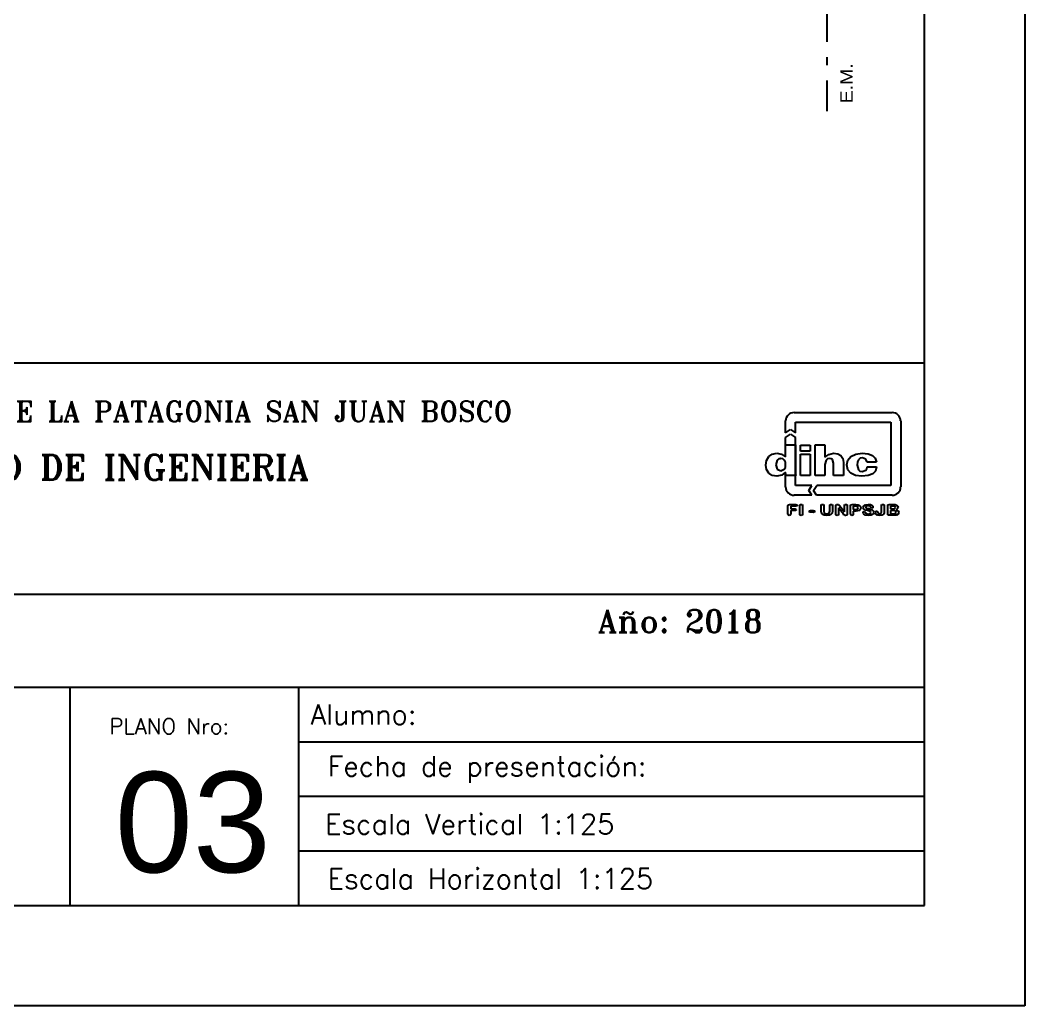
# Model space of a CAD drawing. Extents: x 215.1 to 274.5, y 29.4 to 64.1.
# Drawn here: x 227.62 to 240.12, y 29.36 to 41.63 of the extents above; entities that cross this region are included whole.
import ezdxf
from ezdxf.enums import TextEntityAlignment as Align

# ---------------------------------------------------------------- set-up
doc = ezdxf.new("R2010")
doc.units = 0
doc.linetypes.add('DASHDOT', pattern=[25.4, 12.7, -6.35, 0, -6.35])
doc.layers.get('0').update_dxf_attribs({"linetype": 'CONTINUOUS'})
for name, color, linetype in [('CARATULA', 7, 'CONTINUOUS'), ('Ejes', 8, 'CONTINUOUS'), ('Recuadro', 1, 'CONTINUOUS'), ('TEXTO', 2, 'CONTINUOUS'), ('VIG_DIMEN', 3, 'CONTINUOUS')]:
    doc.layers.add(name, color=color, linetype=linetype)
doc.styles.add('INTEGRANTES', font='romans.shx', dxfattribs={"height": 2})
doc.styles.add('ROMANS', font='romans')
doc.styles.add('ROMANT', font='romant', dxfattribs={"height": 2.5})
doc.styles.add('SAN14', font='sas_____.pfb', dxfattribs={"height": 14})
doc.styles.get("Standard").update_dxf_attribs({"font": 'arial.ttf', "height": 0.005})

# ---------------------------------------------------------------- blocks, each defined once
blk = doc.blocks.new('LOGODIHC')
at = {"color": 1, "linetype": 'Continuous'}
for p, q in [((-0.504, 0.583), (0.798, 0.583)), ((-0.616, 0.314), (-0.616, 0.47)), ((-0.486, 0.314), (-0.486, 0.453)), ((-0.486, 0.453), (0.781, 0.453)), ((0.781, 0.453), (0.781, -0.386)), ((0.911, 0.47), (0.911, -0.404)), ((-0.616, 0.314), (-0.551, 0.357)), ((-0.616, 0.251), (-0.551, 0.294)), ((-0.551, 0.357), (-0.486, 0.314)), ((-0.551, 0.294), (-0.486, 0.251)), ((-0.617, 0.152), (-0.486, 0.152)), ((-0.617, 0.152), (-0.486, 0.152)), ((-0.617, -0.007), (-0.617, 0.152)), ((-0.617, -0.007), (-0.617, 0.152)), ((-0.616, 0.152), (-0.616, 0.251)), ((-0.486, -0.386), (-0.486, 0.251)), ((-0.486, 0.152), (-0.486, -0.208)), ((-0.486, 0.152), (-0.486, -0.208)), ((-0.421, 0.148), (-0.291, 0.148)), ((-0.421, 0.148), (-0.291, 0.148)), ((-0.421, 0.068), (-0.421, 0.148)), ((-0.421, 0.068), (-0.421, 0.148)), ((-0.291, 0.148), (-0.291, 0.068)), ((-0.291, 0.148), (-0.291, 0.068)), ((-0.226, 0.152), (-0.095, 0.152)), ((-0.226, 0.152), (-0.095, 0.152)), ((-0.226, -0.254), (-0.226, 0.152)), ((-0.226, -0.254), (-0.226, 0.152)), ((-0.095, 0.152), (-0.095, -0.011)), ((-0.095, 0.152), (-0.095, -0.011)), ((-0.841, -0.003), (-0.793, 0.029)), ((-0.841, -0.003), (-0.793, 0.029)), ((-0.793, 0.029), (-0.733, 0.041)), ((-0.793, 0.029), (-0.733, 0.041)), ((-0.733, 0.041), (-0.67, 0.029)), ((-0.733, 0.041), (-0.67, 0.029)), ((-0.67, 0.029), (-0.617, -0.007)), ((-0.67, 0.029), (-0.617, -0.007)), ((-0.291, 0.068), (-0.421, 0.068)), ((-0.291, 0.068), (-0.421, 0.068)), ((-0.421, -0.254), (-0.421, 0.029)), ((-0.421, 0.029), (-0.291, 0.029)), ((-0.421, -0.254), (-0.421, 0.029)), ((-0.421, 0.029), (-0.291, 0.029)), ((-0.291, 0.029), (-0.291, -0.254)), ((-0.291, 0.029), (-0.291, -0.254)), ((-0.095, -0.011), (-0.044, 0.027)), ((-0.095, -0.011), (-0.044, 0.027)), ((-0.044, 0.027), (0.02, 0.041)), ((-0.044, 0.027), (0.02, 0.041)), ((0.02, 0.041), (0.075, 0.033)), ((0.02, 0.041), (0.075, 0.033)), ((0.075, 0.033), (0.115, 0.01)), ((0.075, 0.033), (0.115, 0.01)), ((0.115, 0.01), (0.142, -0.03)), ((0.115, 0.01), (0.142, -0.03)), ((0.25, -0.001), (0.315, 0.029)), ((0.25, -0.001), (0.315, 0.029)), ((0.315, 0.029), (0.401, 0.041)), ((0.315, 0.029), (0.401, 0.041)), ((0.401, 0.041), (0.48, 0.033)), ((0.401, 0.041), (0.48, 0.033)), ((0.48, 0.033), (0.537, 0.01)), ((0.48, 0.033), (0.537, 0.01)), ((0.537, 0.01), (0.573, -0.026)), ((0.537, 0.01), (0.573, -0.026)), ((-0.881, -0.118), (-0.871, -0.055)), ((-0.881, -0.118), (-0.871, -0.055)), ((-0.871, -0.176), (-0.881, -0.118)), ((-0.871, -0.176), (-0.881, -0.118)), ((-0.871, -0.055), (-0.841, -0.003)), ((-0.871, -0.055), (-0.841, -0.003)), ((-0.73, -0.051), (-0.747, -0.112)), ((-0.73, -0.051), (-0.747, -0.112)), ((-0.747, -0.112), (-0.73, -0.172)), ((-0.747, -0.112), (-0.73, -0.172)), ((-0.708, -0.034), (-0.73, -0.051)), ((-0.708, -0.034), (-0.73, -0.051)), ((-0.682, -0.028), (-0.708, -0.034)), ((-0.682, -0.028), (-0.708, -0.034)), ((-0.655, -0.034), (-0.684, -0.028)), ((-0.655, -0.034), (-0.684, -0.028)), ((-0.684, -0.028), (-0.682, -0.028)), ((-0.684, -0.028), (-0.682, -0.028)), ((-0.634, -0.051), (-0.655, -0.034)), ((-0.634, -0.051), (-0.655, -0.034)), ((-0.62, -0.076), (-0.634, -0.051)), ((-0.62, -0.076), (-0.634, -0.051)), ((-0.617, -0.112), (-0.62, -0.076)), ((-0.617, -0.112), (-0.62, -0.076)), ((-0.62, -0.147), (-0.617, -0.112)), ((-0.62, -0.147), (-0.617, -0.112)), ((-0.08, -0.049), (-0.095, -0.11)), ((-0.08, -0.049), (-0.095, -0.11)), ((-0.095, -0.11), (-0.095, -0.254)), ((-0.095, -0.11), (-0.095, -0.254)), ((-0.061, -0.034), (-0.08, -0.049)), ((-0.061, -0.034), (-0.08, -0.049)), ((-0.034, -0.028), (-0.061, -0.034)), ((-0.034, -0.028), (-0.061, -0.034)), ((-0.011, -0.032), (-0.034, -0.028)), ((-0.011, -0.032), (-0.034, -0.028)), ((0.006, -0.043), (-0.011, -0.032)), ((0.006, -0.043), (-0.011, -0.032)), ((0.02, -0.089), (0.006, -0.043)), ((0.02, -0.089), (0.006, -0.043)), ((0.02, -0.254), (0.02, -0.089)), ((0.02, -0.254), (0.02, -0.089)), ((0.142, -0.03), (0.15, -0.082)), ((0.142, -0.03), (0.15, -0.082)), ((0.15, -0.082), (0.15, -0.254)), ((0.15, -0.082), (0.15, -0.254)), ((0.198, -0.114), (0.211, -0.049)), ((0.198, -0.114), (0.211, -0.049)), ((0.211, -0.177), (0.198, -0.114)), ((0.211, -0.177), (0.198, -0.114)), ((0.211, -0.049), (0.25, -0.001)), ((0.211, -0.049), (0.25, -0.001)), ((0.338, -0.074), (0.332, -0.116)), ((0.338, -0.074), (0.332, -0.116)), ((0.332, -0.116), (0.349, -0.179)), ((0.332, -0.116), (0.349, -0.179)), ((0.351, -0.045), (0.338, -0.074)), ((0.351, -0.045), (0.338, -0.074)), ((0.372, -0.026), (0.351, -0.045)), ((0.372, -0.026), (0.351, -0.045)), ((0.403, -0.02), (0.372, -0.026)), ((0.403, -0.02), (0.372, -0.026)), ((0.447, -0.036), (0.403, -0.02)), ((0.447, -0.036), (0.403, -0.02)), ((0.466, -0.078), (0.447, -0.036)), ((0.466, -0.078), (0.447, -0.036)), ((0.589, -0.078), (0.466, -0.078)), ((0.589, -0.078), (0.466, -0.078)), ((0.573, -0.026), (0.589, -0.078)), ((0.573, -0.026), (0.589, -0.078)), ((-0.841, -0.223), (-0.871, -0.176)), ((-0.841, -0.223), (-0.871, -0.176)), ((-0.795, -0.252), (-0.841, -0.223)), ((-0.795, -0.252), (-0.841, -0.223)), ((-0.735, -0.262), (-0.795, -0.252)), ((-0.735, -0.262), (-0.795, -0.252)), ((-0.668, -0.248), (-0.735, -0.262)), ((-0.668, -0.248), (-0.735, -0.262)), ((-0.73, -0.172), (-0.682, -0.193)), ((-0.73, -0.172), (-0.682, -0.193)), ((-0.682, -0.193), (-0.634, -0.172)), ((-0.682, -0.193), (-0.634, -0.172)), ((-0.617, -0.208), (-0.668, -0.248)), ((-0.617, -0.208), (-0.668, -0.248)), ((-0.634, -0.172), (-0.62, -0.147)), ((-0.634, -0.172), (-0.62, -0.147)), ((-0.615, -0.235), (-0.617, -0.208)), ((-0.615, -0.235), (-0.617, -0.208)), ((-0.616, -0.404), (-0.616, -0.21)), ((-0.613, -0.254), (-0.615, -0.235)), ((-0.613, -0.254), (-0.615, -0.235)), ((-0.49, -0.254), (-0.613, -0.254)), ((-0.482, -0.254), (-0.613, -0.254)), ((-0.486, -0.233), (-0.49, -0.254)), ((-0.486, -0.208), (-0.486, -0.233)), ((-0.486, -0.208), (-0.486, -0.233)), ((-0.486, -0.233), (-0.482, -0.254)), ((-0.291, -0.254), (-0.421, -0.254)), ((-0.291, -0.254), (-0.421, -0.254)), ((-0.095, -0.254), (-0.226, -0.254)), ((-0.095, -0.254), (-0.226, -0.254)), ((0.15, -0.254), (0.02, -0.254)), ((0.15, -0.254), (0.02, -0.254)), ((0.25, -0.223), (0.211, -0.177)), ((0.25, -0.223), (0.211, -0.177)), ((0.313, -0.252), (0.25, -0.223)), ((0.313, -0.252), (0.25, -0.223)), ((0.397, -0.262), (0.313, -0.252)), ((0.397, -0.262), (0.313, -0.252)), ((0.349, -0.179), (0.37, -0.195)), ((0.349, -0.179), (0.37, -0.195)), ((0.37, -0.195), (0.401, -0.2)), ((0.37, -0.195), (0.401, -0.2)), ((0.48, -0.254), (0.397, -0.262)), ((0.48, -0.254), (0.397, -0.262)), ((0.401, -0.2), (0.447, -0.185)), ((0.401, -0.2), (0.447, -0.185)), ((0.447, -0.185), (0.46, -0.164)), ((0.447, -0.185), (0.46, -0.164)), ((0.46, -0.164), (0.466, -0.139)), ((0.46, -0.164), (0.466, -0.139)), ((0.466, -0.139), (0.589, -0.139)), ((0.466, -0.139), (0.589, -0.139)), ((0.541, -0.231), (0.48, -0.254)), ((0.541, -0.231), (0.48, -0.254)), ((0.577, -0.195), (0.541, -0.231)), ((0.577, -0.195), (0.541, -0.231)), ((0.589, -0.141), (0.577, -0.195)), ((0.589, -0.141), (0.577, -0.195)), ((0.589, -0.139), (0.589, -0.141)), ((0.589, -0.139), (0.589, -0.141)), ((-0.267, -0.386), (-0.486, -0.386)), ((-0.31, -0.451), (-0.267, -0.386)), ((-0.247, -0.452), (-0.203, -0.386)), ((0.781, -0.386), (-0.203, -0.386)), ((-0.269, -0.516), (-0.504, -0.516)), ((-0.269, -0.516), (-0.31, -0.451)), ((-0.206, -0.516), (-0.247, -0.452)), ((0.798, -0.516), (-0.206, -0.516)), ((-0.586, -0.658), (-0.584, -0.648)), ((-0.586, -0.658), (-0.584, -0.648)), ((-0.586, -0.769), (-0.586, -0.658)), ((-0.586, -0.769), (-0.586, -0.658)), ((-0.584, -0.648), (-0.578, -0.643)), ((-0.584, -0.648), (-0.578, -0.643)), ((-0.578, -0.643), (-0.565, -0.639)), ((-0.578, -0.643), (-0.565, -0.639)), ((-0.565, -0.639), (-0.479, -0.639)), ((-0.565, -0.639), (-0.479, -0.639)), ((-0.479, -0.662), (-0.549, -0.662)), ((-0.549, -0.662), (-0.549, -0.698)), ((-0.479, -0.662), (-0.549, -0.662)), ((-0.549, -0.662), (-0.549, -0.698)), ((-0.479, -0.639), (-0.467, -0.643)), ((-0.479, -0.639), (-0.467, -0.643)), ((-0.465, -0.658), (-0.479, -0.662)), ((-0.465, -0.658), (-0.479, -0.662)), ((-0.467, -0.643), (-0.461, -0.65)), ((-0.467, -0.643), (-0.461, -0.65)), ((-0.461, -0.65), (-0.465, -0.658)), ((-0.461, -0.65), (-0.465, -0.658)), ((-0.429, -0.654), (-0.425, -0.641)), ((-0.429, -0.654), (-0.425, -0.641)), ((-0.429, -0.767), (-0.429, -0.654)), ((-0.429, -0.767), (-0.429, -0.654)), ((-0.425, -0.641), (-0.411, -0.637)), ((-0.425, -0.641), (-0.411, -0.637)), ((-0.411, -0.637), (-0.398, -0.641)), ((-0.411, -0.637), (-0.398, -0.641)), ((-0.398, -0.641), (-0.392, -0.654)), ((-0.398, -0.641), (-0.392, -0.654)), ((-0.392, -0.654), (-0.392, -0.769)), ((-0.392, -0.654), (-0.392, -0.769)), ((-0.145, -0.654), (-0.141, -0.641)), ((-0.145, -0.654), (-0.141, -0.641)), ((-0.145, -0.725), (-0.145, -0.654)), ((-0.145, -0.725), (-0.145, -0.654)), ((-0.141, -0.641), (-0.128, -0.637)), ((-0.141, -0.641), (-0.128, -0.637)), ((-0.128, -0.637), (-0.114, -0.641)), ((-0.128, -0.637), (-0.114, -0.641)), ((-0.114, -0.641), (-0.109, -0.654)), ((-0.114, -0.641), (-0.109, -0.654)), ((-0.109, -0.654), (-0.109, -0.727)), ((-0.109, -0.654), (-0.109, -0.727)), ((-0.03, -0.654), (-0.026, -0.641)), ((-0.03, -0.654), (-0.026, -0.641)), ((-0.03, -0.727), (-0.03, -0.654)), ((-0.03, -0.727), (-0.03, -0.654)), ((-0.026, -0.641), (-0.013, -0.637)), ((-0.026, -0.641), (-0.013, -0.637)), ((-0.013, -0.637), (0, -0.641)), ((-0.013, -0.637), (0, -0.641)), ((0, -0.641), (0.006, -0.654)), ((0, -0.641), (0.006, -0.654)), ((0.006, -0.654), (0.006, -0.725)), ((0.006, -0.654), (0.006, -0.725)), ((0.052, -0.646), (0.06, -0.639)), ((0.052, -0.646), (0.06, -0.639)), ((0.052, -0.658), (0.052, -0.646)), ((0.052, -0.658), (0.052, -0.646)), ((0.052, -0.771), (0.052, -0.658)), ((0.052, -0.771), (0.052, -0.658)), ((0.06, -0.639), (0.071, -0.637)), ((0.06, -0.639), (0.071, -0.637)), ((0.071, -0.637), (0.079, -0.639)), ((0.071, -0.637), (0.079, -0.639)), ((0.079, -0.639), (0.085, -0.641)), ((0.079, -0.639), (0.085, -0.641)), ((0.085, -0.641), (0.091, -0.646)), ((0.085, -0.641), (0.091, -0.646)), ((0.091, -0.646), (0.096, -0.654)), ((0.091, -0.646), (0.096, -0.654)), ((0.096, -0.654), (0.098, -0.654)), ((0.096, -0.654), (0.098, -0.654)), ((0.098, -0.654), (0.167, -0.738)), ((0.098, -0.654), (0.167, -0.738)), ((0.167, -0.654), (0.171, -0.641)), ((0.167, -0.654), (0.171, -0.641)), ((0.167, -0.738), (0.167, -0.654)), ((0.167, -0.738), (0.167, -0.654)), ((0.171, -0.641), (0.183, -0.637)), ((0.171, -0.641), (0.183, -0.637)), ((0.183, -0.637), (0.194, -0.641)), ((0.183, -0.637), (0.194, -0.641)), ((0.194, -0.641), (0.2, -0.654)), ((0.194, -0.641), (0.2, -0.654)), ((0.2, -0.654), (0.2, -0.767)), ((0.2, -0.654), (0.2, -0.767)), ((0.246, -0.658), (0.25, -0.645)), ((0.246, -0.658), (0.25, -0.645)), ((0.246, -0.769), (0.246, -0.658)), ((0.246, -0.769), (0.246, -0.658)), ((0.25, -0.645), (0.267, -0.639)), ((0.25, -0.645), (0.267, -0.639)), ((0.267, -0.639), (0.315, -0.639)), ((0.267, -0.639), (0.315, -0.639)), ((0.307, -0.662), (0.282, -0.662)), ((0.282, -0.662), (0.282, -0.706)), ((0.307, -0.662), (0.282, -0.662)), ((0.282, -0.662), (0.282, -0.706)), ((0.338, -0.669), (0.305, -0.662)), ((0.338, -0.669), (0.305, -0.662)), ((0.305, -0.662), (0.307, -0.662)), ((0.305, -0.662), (0.307, -0.662)), ((0.315, -0.639), (0.345, -0.643)), ((0.315, -0.639), (0.345, -0.643)), ((0.345, -0.643), (0.365, -0.65)), ((0.345, -0.643), (0.365, -0.65)), ((0.365, -0.65), (0.376, -0.664)), ((0.365, -0.65), (0.376, -0.664)), ((0.376, -0.664), (0.382, -0.683)), ((0.376, -0.664), (0.382, -0.683)), ((0.414, -0.677), (0.422, -0.656)), ((0.414, -0.677), (0.422, -0.656)), ((0.422, -0.656), (0.445, -0.643)), ((0.422, -0.656), (0.445, -0.643)), ((0.445, -0.643), (0.48, -0.637)), ((0.445, -0.643), (0.48, -0.637)), ((0.455, -0.662), (0.447, -0.675)), ((0.455, -0.662), (0.447, -0.675)), ((0.478, -0.656), (0.455, -0.662)), ((0.478, -0.656), (0.455, -0.662)), ((0.501, -0.662), (0.478, -0.656)), ((0.501, -0.662), (0.478, -0.656)), ((0.48, -0.637), (0.508, -0.639)), ((0.48, -0.637), (0.508, -0.639)), ((0.51, -0.675), (0.501, -0.662)), ((0.51, -0.675), (0.501, -0.662)), ((0.508, -0.639), (0.527, -0.648)), ((0.508, -0.639), (0.527, -0.648)), ((0.527, -0.648), (0.539, -0.66)), ((0.527, -0.648), (0.539, -0.66)), ((0.539, -0.66), (0.543, -0.671)), ((0.539, -0.66), (0.543, -0.671)), ((0.656, -0.654), (0.66, -0.641)), ((0.656, -0.654), (0.66, -0.641)), ((0.656, -0.735), (0.656, -0.654)), ((0.656, -0.735), (0.656, -0.654)), ((0.66, -0.641), (0.673, -0.637)), ((0.66, -0.641), (0.673, -0.637)), ((0.673, -0.637), (0.687, -0.641)), ((0.673, -0.637), (0.687, -0.641)), ((0.687, -0.641), (0.692, -0.654)), ((0.687, -0.641), (0.692, -0.654)), ((0.692, -0.654), (0.692, -0.731)), ((0.692, -0.654), (0.692, -0.731)), ((0.738, -0.658), (0.742, -0.645)), ((0.738, -0.658), (0.742, -0.645)), ((0.738, -0.765), (0.738, -0.658)), ((0.738, -0.765), (0.738, -0.658)), ((0.742, -0.645), (0.759, -0.639)), ((0.742, -0.645), (0.759, -0.639)), ((0.759, -0.639), (0.817, -0.639)), ((0.759, -0.639), (0.817, -0.639)), ((0.775, -0.662), (0.775, -0.698)), ((0.775, -0.662), (0.775, -0.698)), ((0.803, -0.662), (0.775, -0.662)), ((0.803, -0.662), (0.775, -0.662)), ((0.832, -0.666), (0.803, -0.662)), ((0.832, -0.666), (0.803, -0.662)), ((0.817, -0.639), (0.838, -0.641)), ((0.817, -0.639), (0.838, -0.641)), ((0.842, -0.679), (0.832, -0.666)), ((0.842, -0.679), (0.832, -0.666)), ((0.838, -0.641), (0.855, -0.646)), ((0.838, -0.641), (0.855, -0.646)), ((0.855, -0.646), (0.865, -0.654)), ((0.855, -0.646), (0.865, -0.654)), ((0.865, -0.654), (0.872, -0.664)), ((0.865, -0.654), (0.872, -0.664)), ((0.872, -0.664), (0.876, -0.677)), ((0.872, -0.664), (0.876, -0.677)), ((-0.58, -0.782), (-0.586, -0.769)), ((-0.58, -0.782), (-0.586, -0.769)), ((-0.569, -0.786), (-0.58, -0.782)), ((-0.569, -0.786), (-0.58, -0.782)), ((-0.555, -0.782), (-0.569, -0.786)), ((-0.555, -0.782), (-0.569, -0.786)), ((-0.549, -0.769), (-0.555, -0.782)), ((-0.549, -0.769), (-0.555, -0.782)), ((-0.549, -0.698), (-0.49, -0.698)), ((-0.549, -0.698), (-0.49, -0.698)), ((-0.49, -0.719), (-0.549, -0.719)), ((-0.549, -0.719), (-0.549, -0.769)), ((-0.49, -0.719), (-0.549, -0.719)), ((-0.549, -0.719), (-0.549, -0.769)), ((-0.49, -0.698), (-0.479, -0.702)), ((-0.49, -0.698), (-0.479, -0.702)), ((-0.479, -0.717), (-0.49, -0.719)), ((-0.479, -0.717), (-0.49, -0.719)), ((-0.479, -0.702), (-0.475, -0.71)), ((-0.479, -0.702), (-0.475, -0.71)), ((-0.475, -0.71), (-0.479, -0.717)), ((-0.475, -0.71), (-0.479, -0.717)), ((-0.429, -0.769), (-0.429, -0.767)), ((-0.429, -0.769), (-0.429, -0.767)), ((-0.423, -0.782), (-0.429, -0.769)), ((-0.423, -0.782), (-0.429, -0.769)), ((-0.411, -0.786), (-0.423, -0.782)), ((-0.411, -0.786), (-0.423, -0.782)), ((-0.398, -0.782), (-0.411, -0.786)), ((-0.398, -0.782), (-0.411, -0.786)), ((-0.392, -0.769), (-0.398, -0.782)), ((-0.392, -0.769), (-0.398, -0.782)), ((-0.302, -0.733), (-0.298, -0.723)), ((-0.302, -0.733), (-0.298, -0.723)), ((-0.298, -0.74), (-0.302, -0.733)), ((-0.298, -0.74), (-0.302, -0.733)), ((-0.298, -0.723), (-0.285, -0.717)), ((-0.298, -0.723), (-0.285, -0.717)), ((-0.285, -0.742), (-0.298, -0.74)), ((-0.285, -0.742), (-0.298, -0.74)), ((-0.285, -0.717), (-0.249, -0.717)), ((-0.285, -0.717), (-0.249, -0.717)), ((-0.247, -0.742), (-0.285, -0.742)), ((-0.247, -0.742), (-0.285, -0.742)), ((-0.249, -0.717), (-0.235, -0.721)), ((-0.249, -0.717), (-0.235, -0.721)), ((-0.233, -0.74), (-0.249, -0.742)), ((-0.233, -0.74), (-0.249, -0.742)), ((-0.249, -0.742), (-0.247, -0.742)), ((-0.249, -0.742), (-0.247, -0.742)), ((-0.235, -0.721), (-0.229, -0.733)), ((-0.235, -0.721), (-0.229, -0.733)), ((-0.229, -0.733), (-0.233, -0.74)), ((-0.229, -0.733), (-0.233, -0.74)), ((-0.141, -0.754), (-0.145, -0.725)), ((-0.141, -0.754), (-0.145, -0.725)), ((-0.128, -0.773), (-0.141, -0.754)), ((-0.128, -0.773), (-0.141, -0.754)), ((-0.103, -0.782), (-0.128, -0.773)), ((-0.103, -0.782), (-0.128, -0.773)), ((-0.109, -0.727), (-0.107, -0.746)), ((-0.109, -0.727), (-0.107, -0.746)), ((-0.107, -0.746), (-0.095, -0.758)), ((-0.107, -0.746), (-0.095, -0.758)), ((-0.068, -0.786), (-0.103, -0.782)), ((-0.068, -0.786), (-0.103, -0.782)), ((-0.095, -0.758), (-0.07, -0.763)), ((-0.095, -0.758), (-0.07, -0.763)), ((-0.07, -0.763), (-0.04, -0.756)), ((-0.07, -0.763), (-0.04, -0.756)), ((-0.036, -0.782), (-0.068, -0.786)), ((-0.036, -0.782), (-0.068, -0.786)), ((-0.04, -0.756), (-0.03, -0.727)), ((-0.04, -0.756), (-0.03, -0.727)), ((-0.015, -0.773), (-0.036, -0.782)), ((-0.015, -0.773), (-0.036, -0.782)), ((0.002, -0.752), (-0.015, -0.773)), ((0.002, -0.752), (-0.015, -0.773)), ((0.006, -0.725), (0.002, -0.752)), ((0.006, -0.725), (0.002, -0.752)), ((0.056, -0.782), (0.052, -0.771)), ((0.056, -0.782), (0.052, -0.771)), ((0.068, -0.786), (0.056, -0.782)), ((0.068, -0.786), (0.056, -0.782)), ((0.081, -0.782), (0.068, -0.786)), ((0.081, -0.782), (0.068, -0.786)), ((0.085, -0.771), (0.081, -0.782)), ((0.085, -0.771), (0.081, -0.782)), ((0.152, -0.769), (0.085, -0.685)), ((0.085, -0.685), (0.085, -0.771)), ((0.152, -0.769), (0.085, -0.685)), ((0.085, -0.685), (0.085, -0.771)), ((0.158, -0.777), (0.152, -0.769)), ((0.158, -0.777), (0.152, -0.769)), ((0.163, -0.782), (0.158, -0.777)), ((0.163, -0.782), (0.158, -0.777)), ((0.171, -0.786), (0.163, -0.782)), ((0.171, -0.786), (0.163, -0.782)), ((0.179, -0.786), (0.171, -0.786)), ((0.179, -0.786), (0.171, -0.786)), ((0.194, -0.782), (0.179, -0.786)), ((0.194, -0.782), (0.179, -0.786)), ((0.2, -0.767), (0.194, -0.782)), ((0.2, -0.767), (0.194, -0.782)), ((0.252, -0.782), (0.246, -0.769)), ((0.252, -0.782), (0.246, -0.769)), ((0.263, -0.786), (0.252, -0.782)), ((0.263, -0.786), (0.252, -0.782)), ((0.276, -0.782), (0.263, -0.786)), ((0.276, -0.782), (0.263, -0.786)), ((0.282, -0.769), (0.276, -0.782)), ((0.282, -0.769), (0.276, -0.782)), ((0.282, -0.706), (0.305, -0.706)), ((0.282, -0.706), (0.305, -0.706)), ((0.315, -0.727), (0.282, -0.727)), ((0.282, -0.727), (0.282, -0.769)), ((0.315, -0.727), (0.282, -0.727)), ((0.282, -0.727), (0.282, -0.769)), ((0.305, -0.706), (0.326, -0.704)), ((0.305, -0.706), (0.326, -0.704)), ((0.365, -0.717), (0.315, -0.727)), ((0.365, -0.717), (0.315, -0.727)), ((0.326, -0.704), (0.34, -0.698)), ((0.326, -0.704), (0.34, -0.698)), ((0.345, -0.685), (0.338, -0.669)), ((0.345, -0.685), (0.338, -0.669)), ((0.34, -0.698), (0.345, -0.685)), ((0.34, -0.698), (0.345, -0.685)), ((0.378, -0.702), (0.365, -0.717)), ((0.378, -0.702), (0.365, -0.717)), ((0.382, -0.683), (0.378, -0.702)), ((0.382, -0.683), (0.378, -0.702)), ((0.411, -0.744), (0.414, -0.735)), ((0.411, -0.744), (0.414, -0.735)), ((0.418, -0.763), (0.411, -0.744)), ((0.418, -0.763), (0.411, -0.744)), ((0.422, -0.7), (0.414, -0.677)), ((0.422, -0.7), (0.414, -0.677)), ((0.414, -0.735), (0.426, -0.731)), ((0.414, -0.735), (0.426, -0.731)), ((0.437, -0.779), (0.418, -0.763)), ((0.437, -0.779), (0.418, -0.763)), ((0.441, -0.712), (0.422, -0.7)), ((0.441, -0.712), (0.422, -0.7)), ((0.426, -0.731), (0.435, -0.735)), ((0.426, -0.731), (0.435, -0.735)), ((0.435, -0.735), (0.441, -0.742)), ((0.435, -0.735), (0.441, -0.742)), ((0.48, -0.786), (0.437, -0.779)), ((0.48, -0.786), (0.437, -0.779)), ((0.472, -0.719), (0.441, -0.712)), ((0.472, -0.719), (0.441, -0.712)), ((0.441, -0.742), (0.449, -0.756)), ((0.441, -0.742), (0.449, -0.756)), ((0.447, -0.675), (0.449, -0.681)), ((0.447, -0.675), (0.449, -0.681)), ((0.449, -0.681), (0.457, -0.687)), ((0.449, -0.681), (0.457, -0.687)), ((0.449, -0.756), (0.46, -0.761)), ((0.449, -0.756), (0.46, -0.761)), ((0.457, -0.687), (0.466, -0.69)), ((0.457, -0.687), (0.466, -0.69)), ((0.46, -0.761), (0.48, -0.765)), ((0.46, -0.761), (0.48, -0.765)), ((0.466, -0.69), (0.485, -0.694)), ((0.466, -0.69), (0.485, -0.694)), ((0.497, -0.727), (0.472, -0.719)), ((0.497, -0.727), (0.472, -0.719)), ((0.48, -0.765), (0.504, -0.759)), ((0.48, -0.765), (0.504, -0.759)), ((0.52, -0.781), (0.48, -0.786)), ((0.52, -0.781), (0.48, -0.786)), ((0.485, -0.694), (0.512, -0.702)), ((0.485, -0.694), (0.512, -0.702)), ((0.51, -0.733), (0.497, -0.727)), ((0.51, -0.733), (0.497, -0.727)), ((0.504, -0.759), (0.516, -0.744)), ((0.504, -0.759), (0.516, -0.744)), ((0.518, -0.685), (0.51, -0.675)), ((0.518, -0.685), (0.51, -0.675)), ((0.516, -0.744), (0.51, -0.733)), ((0.516, -0.744), (0.51, -0.733)), ((0.512, -0.702), (0.531, -0.71)), ((0.512, -0.702), (0.531, -0.71)), ((0.527, -0.687), (0.518, -0.685)), ((0.527, -0.687), (0.518, -0.685)), ((0.545, -0.765), (0.52, -0.781)), ((0.545, -0.765), (0.52, -0.781)), ((0.539, -0.681), (0.527, -0.687)), ((0.539, -0.681), (0.527, -0.687)), ((0.531, -0.71), (0.547, -0.721)), ((0.531, -0.71), (0.547, -0.721)), ((0.543, -0.671), (0.539, -0.681)), ((0.543, -0.671), (0.539, -0.681)), ((0.552, -0.74), (0.545, -0.765)), ((0.552, -0.74), (0.545, -0.765)), ((0.547, -0.721), (0.552, -0.742)), ((0.547, -0.721), (0.552, -0.742)), ((0.552, -0.742), (0.552, -0.74)), ((0.552, -0.742), (0.552, -0.74)), ((0.573, -0.742), (0.577, -0.731)), ((0.573, -0.742), (0.577, -0.731)), ((0.575, -0.756), (0.573, -0.742)), ((0.575, -0.756), (0.573, -0.742)), ((0.581, -0.767), (0.575, -0.756)), ((0.581, -0.767), (0.575, -0.756)), ((0.577, -0.731), (0.589, -0.727)), ((0.577, -0.731), (0.589, -0.727)), ((0.602, -0.782), (0.581, -0.767)), ((0.602, -0.782), (0.581, -0.767)), ((0.589, -0.727), (0.6, -0.729)), ((0.589, -0.727), (0.6, -0.729)), ((0.6, -0.729), (0.606, -0.74)), ((0.6, -0.729), (0.606, -0.74)), ((0.631, -0.786), (0.602, -0.782)), ((0.631, -0.786), (0.602, -0.782)), ((0.606, -0.74), (0.61, -0.752)), ((0.606, -0.74), (0.61, -0.752)), ((0.61, -0.752), (0.616, -0.759)), ((0.61, -0.752), (0.616, -0.759)), ((0.616, -0.759), (0.631, -0.763)), ((0.616, -0.759), (0.631, -0.763)), ((0.631, -0.763), (0.65, -0.756)), ((0.631, -0.763), (0.65, -0.756)), ((0.665, -0.781), (0.631, -0.786)), ((0.665, -0.781), (0.631, -0.786)), ((0.65, -0.756), (0.656, -0.735)), ((0.65, -0.756), (0.656, -0.735)), ((0.687, -0.761), (0.665, -0.781)), ((0.687, -0.761), (0.665, -0.781)), ((0.69, -0.748), (0.687, -0.761)), ((0.69, -0.748), (0.687, -0.761)), ((0.692, -0.731), (0.69, -0.748)), ((0.692, -0.731), (0.69, -0.748)), ((0.744, -0.781), (0.738, -0.765)), ((0.744, -0.781), (0.738, -0.765)), ((0.759, -0.782), (0.744, -0.781)), ((0.759, -0.782), (0.744, -0.781)), ((0.815, -0.782), (0.759, -0.782)), ((0.815, -0.782), (0.759, -0.782)), ((0.775, -0.698), (0.807, -0.698)), ((0.775, -0.698), (0.807, -0.698)), ((0.811, -0.717), (0.775, -0.717)), ((0.775, -0.717), (0.775, -0.761)), ((0.811, -0.717), (0.775, -0.717)), ((0.775, -0.717), (0.775, -0.761)), ((0.775, -0.761), (0.813, -0.761)), ((0.775, -0.761), (0.813, -0.761)), ((0.807, -0.698), (0.826, -0.696)), ((0.807, -0.698), (0.826, -0.696)), ((0.84, -0.725), (0.811, -0.717)), ((0.84, -0.725), (0.811, -0.717)), ((0.813, -0.761), (0.84, -0.756)), ((0.813, -0.761), (0.84, -0.756)), ((0.84, -0.782), (0.813, -0.782)), ((0.84, -0.782), (0.813, -0.782)), ((0.813, -0.782), (0.815, -0.782)), ((0.813, -0.782), (0.815, -0.782)), ((0.826, -0.696), (0.838, -0.689)), ((0.826, -0.696), (0.838, -0.689)), ((0.838, -0.689), (0.842, -0.679)), ((0.838, -0.689), (0.842, -0.679)), ((0.849, -0.74), (0.84, -0.725)), ((0.849, -0.74), (0.84, -0.725)), ((0.84, -0.756), (0.849, -0.74)), ((0.84, -0.756), (0.849, -0.74)), ((0.857, -0.779), (0.84, -0.782)), ((0.857, -0.779), (0.84, -0.782)), ((0.869, -0.694), (0.849, -0.708)), ((0.869, -0.694), (0.849, -0.708)), ((0.849, -0.708), (0.876, -0.721)), ((0.849, -0.708), (0.876, -0.721)), ((0.878, -0.765), (0.857, -0.779)), ((0.878, -0.765), (0.857, -0.779)), ((0.876, -0.677), (0.869, -0.694)), ((0.876, -0.677), (0.869, -0.694)), ((0.876, -0.721), (0.886, -0.742)), ((0.876, -0.721), (0.886, -0.742)), ((0.886, -0.742), (0.878, -0.765)), ((0.886, -0.742), (0.878, -0.765))]:
    blk.add_line(p, q, dxfattribs=at)
for centre, major_axis, start_param, end_param in [((-0.504, 0.47), (-0.112, 0), 4.712389, 6.283185), ((0.798, 0.47), (-0.112, 0), 3.141593, 4.712389), ((-0.504, -0.404), (0.112, 0), 3.141593, 4.712389), ((0.798, -0.404), (-0.112, 0), 1.570796, 3.141593)]:
    blk.add_ellipse(centre, major_axis=major_axis, ratio=0.999096, start_param=start_param, end_param=end_param, dxfattribs=at)

msp = doc.modelspace()

# ---------------------------------------------------------------- linework, layer by layer
at = {"color": 6}
for p, q in [((238.86657, 30.6139), (238.86657, 62.8411)), ((217.61658, 30.6139), (238.86657, 30.6139))]:
    msp.add_line(p, q, dxfattribs=at)
at = {"color": 2}
msp.add_lwpolyline([(220.11657, 30.6139), (238.86657, 30.6139)], dxfattribs=at)
at = {"layer": 'CARATULA', "color": 6}
for points in [[(217.61658, 37.36439), (238.86657, 37.36439)], [(217.61658, 34.48928), (238.86657, 34.48928)], [(217.61658, 33.33032), (238.86657, 33.33032)], [(228.23395, 33.33032), (228.23395, 30.6139)], [(231.0797, 33.33032), (231.0797, 30.6139)]]:
    msp.add_lwpolyline(points, dxfattribs=at)
at = {"layer": 'CARATULA', "color": 3}
for points in [[(231.0797, 32.65121), (238.86657, 32.65121)], [(231.0797, 31.97211), (238.86657, 31.97211)], [(231.0797, 31.293), (238.86657, 31.293)]]:
    msp.add_lwpolyline(points, dxfattribs=at)
at = {"layer": 'Ejes', "linetype": 'DASHDOT', "ltscale": 0.03}
msp.add_lwpolyline([(237.6578, 40.49712), (237.6578, 62.58348)], dxfattribs=at)
at = {"layer": 'Recuadro'}
for p, q in [((240.11657, 64.0911), (240.11657, 29.3639)), ((240.11657, 29.3639), (215.11658, 29.3639))]:
    msp.add_line(p, q, dxfattribs=at)

# ---------------------------------------------------------------- block references
at = {"layer": 'CARATULA', "xscale": 0.9374996249999867, "yscale": 0.9374996249999867, "zscale": 0.937499625}
msp.add_blockref('LOGODIHC', (237.71769, 36.20235), dxfattribs=at)

# ---------------------------------------------------------------- texts
at = {"layer": 'CARATULA', "color": 4, "style": 'ROMANT'}
msp.add_text('UNIVERSIDAD NACIONAL DE LA PATAGONIA SAN JUAN BOSCO', height=0.2499999, dxfattribs=at).set_placement((228.32523, 36.76278), align=Align.MIDDLE)
at = {"layer": 'CARATULA', "color": 3, "style": 'ROMANT'}
msp.add_text('FACULTAD DE INGENIERIA', height=0.3124999, dxfattribs=at).set_placement((228.32523, 36.06617), align=Align.MIDDLE)
at = {"layer": 'CARATULA', "color": 3}
for s, height, style, p in [('Año: 2018', 0.28125, 'ROMANT', (234.8037, 34.01041)), ('PLANO Nro:', 0.192857, 'ROMANS', (228.72941, 32.74738))]:
    msp.add_text(s, height=height, dxfattribs=dict(at, style=style)).set_placement(p)
at = {"layer": 'CARATULA', "color": 2, "style": 'SAN14'}
msp.add_text('03', height=1.249999, dxfattribs=at).set_placement((228.79419, 31.02639))
at = {"layer": 'TEXTO', "style": 'INTEGRANTES'}
for s, height, p in [('Alumno:', 0.25, (231.88841, 32.99076)), ('Fecha de presentación:', 0.2499999, (233.42581, 32.31166)), ('Escala Vertical 1:125', 0.2499999, (233.20996, 31.63256)), ('Escala Horizontal 1:125', 0.2499999, (233.46772, 30.95345))]:
    msp.add_text(s, height=height, dxfattribs=at).set_placement(p, align=Align.MIDDLE)
at = {"layer": 'VIG_DIMEN', "width": 1.391297}
msp.add_text('E.M.', height=0.1533, rotation=90, dxfattribs=at).set_placement((237.97359, 40.59648), (237.97359, 41.09414), align=Align.FIT)

doc.saveas('drawing.dxf')
